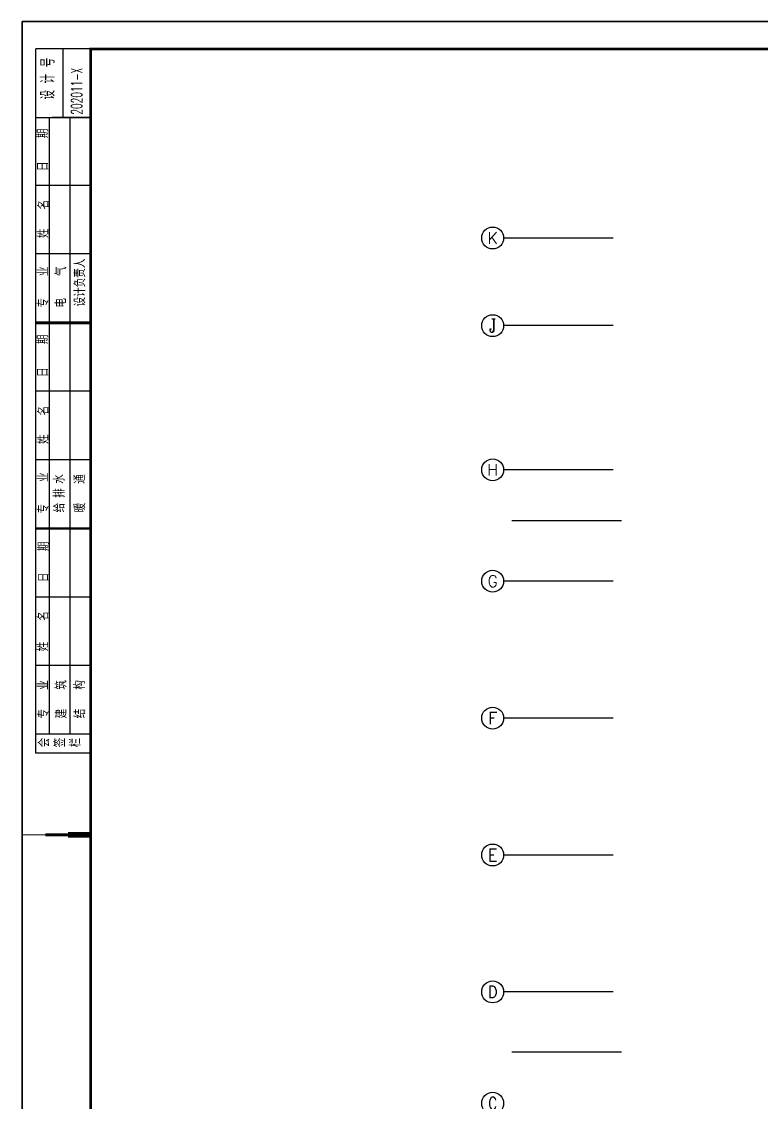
# Model space of a CAD drawing. Extents: x -55438775289 to -98440, y -7665632576 to 9496667396.
# Drawn here: x -234616 to -194116, y 7930 to 67135 of the extents above; entities that cross this region are included whole.
import ezdxf
from ezdxf.enums import TextEntityAlignment as Align

# ---------------------------------------------------------------- set-up
doc = ezdxf.new("R2010")
doc.units = 0
doc.header["$LTSCALE"] = 1000
doc.layers.get('0').update_dxf_attribs({"linetype": 'CONTINUOUS'})
for name, color, linetype in [('0AR', 8, 'CONTINUOUS'), ('FRAME', 7, 'CONTINUOUS'), ('行政综合楼底图$0$AXIS', 8, 'CONTINUOUS'), ('行政综合楼底图$0$AXIS_TEXT', 8, 'CONTINUOUS')]:
    doc.layers.add(name, color=color, linetype=linetype)
doc.styles.add('FRAME-3', font='romans.shx', dxfattribs={"width": 0.7, "bigfont": 'hztxt.shx'})
doc.styles.add('行政综合楼底图$0$_TCH_AXIS', font='COMPLEX', dxfattribs={"bigfont": 'GBCBIG'})
doc.styles.add('行政综合楼底图$0$COMPLEX', font='COMPLEX')

# ---------------------------------------------------------------- blocks, each defined once
blk = doc.blocks.new('行政综合楼底图$0$_AXISO')
blk.add_circle((0, 0), 0.5)
at = {"layer": '行政综合楼底图$0$AXIS_TEXT', "style": '行政综合楼底图$0$COMPLEX', "width": 1.041667}
blk.add_attdef('A', text='', height=0.56, dxfattribs=at).set_placement((-0.25, -0.28), (0.25, -0.28), align=Align.FIT)
blk = doc.blocks.new('行政综合楼底图')
at = {"layer": '行政综合楼底图$0$AXIS'}
for p, q in [((-867630, -160865), (-873630, -160865)), ((-867630, -165665), (-873630, -165665)), ((-867630, -173565), (-873630, -173565)), ((-867180, -176365), (-873180, -176365)), ((-867630, -179665), (-873630, -179665)), ((-867630, -187165), (-873630, -187165)), ((-867630, -194665), (-873630, -194665)), ((-867630, -202165), (-873630, -202165)), ((-867180, -205465), (-873180, -205465))]:
    blk.add_line(p, q, dxfattribs=at)
ref = blk.add_blockref('行政综合楼底图$0$_AXISO', (-874230, -160865), dxfattribs=dict(at, xscale=1200, yscale=1200, zscale=1200))
ref.add_attrib('A', 'K', dxfattribs={"layer": '行政综合楼底图$0$AXIS_TEXT', "height": 623, "style": '行政综合楼底图$0$_TCH_AXIS'}).set_placement((-874512, -161177), (-873948, -161177), align=Align.FIT)
ref = blk.add_blockref('行政综合楼底图$0$_AXISO', (-874230, -165665), dxfattribs=dict(at, xscale=1200, yscale=1200, zscale=1200))
ref.add_attrib('A', 'J', dxfattribs={"layer": '行政综合楼底图$0$AXIS_TEXT', "height": 744, "style": '行政综合楼底图$0$_TCH_AXIS'}).set_placement((-874425, -166037), (-874035, -166037), align=Align.FIT)
ref = blk.add_blockref('行政综合楼底图$0$_AXISO', (-874230, -173565), dxfattribs=dict(at, xscale=1200, yscale=1200, zscale=1200))
ref.add_attrib('A', 'H', dxfattribs={"layer": '行政综合楼底图$0$AXIS_TEXT', "height": 608, "style": '行政综合楼底图$0$_TCH_AXIS'}).set_placement((-874520, -173870), (-873940, -173870), align=Align.FIT)
ref = blk.add_blockref('行政综合楼底图$0$_AXISO', (-874230, -179665), dxfattribs=dict(at, xscale=1200, yscale=1200, zscale=1200))
ref.add_attrib('A', 'G', dxfattribs={"layer": '行政综合楼底图$0$AXIS_TEXT', "height": 638, "style": '行政综合楼底图$0$_TCH_AXIS'}).set_placement((-874503, -179984), (-873957, -179984), align=Align.FIT)
ref = blk.add_blockref('行政综合楼底图$0$_AXISO', (-874230, -187165), dxfattribs=dict(at, xscale=1200, yscale=1200, zscale=1200))
ref.add_attrib('A', 'F', dxfattribs={"layer": '行政综合楼底图$0$AXIS_TEXT', "height": 668, "style": '行政综合楼底图$0$_TCH_AXIS'}).set_placement((-874485, -187500), (-873975, -187500), align=Align.FIT)
ref = blk.add_blockref('行政综合楼底图$0$_AXISO', (-874230, -194665), dxfattribs=dict(at, xscale=1200, yscale=1200, zscale=1200))
ref.add_attrib('A', 'E', dxfattribs={"layer": '行政综合楼底图$0$AXIS_TEXT', "height": 668, "style": '行政综合楼底图$0$_TCH_AXIS'}).set_placement((-874485, -195000), (-873975, -195000), align=Align.FIT)
ref = blk.add_blockref('行政综合楼底图$0$_AXISO', (-874230, -202165), dxfattribs=dict(at, xscale=1200, yscale=1200, zscale=1200))
ref.add_attrib('A', 'D', dxfattribs={"layer": '行政综合楼底图$0$AXIS_TEXT', "height": 653, "style": '行政综合楼底图$0$_TCH_AXIS'}).set_placement((-874494, -202492), (-873966, -202492), align=Align.FIT)
ref = blk.add_blockref('行政综合楼底图$0$_AXISO', (-874230, -208265), dxfattribs=dict(at, xscale=1200, yscale=1200, zscale=1200))
ref.add_attrib('A', 'C', dxfattribs={"layer": '行政综合楼底图$0$AXIS_TEXT', "height": 684, "style": '行政综合楼底图$0$_TCH_AXIS'}).set_placement((-874474, -208607), (-873986, -208607), align=Align.FIT)
blk = doc.blocks.new('a1')
at = {"layer": 'FRAME'}
for p, q in [((32720, 182140), (32720, 184640)), ((34720, 184640), (32720, 184640)), ((33720, 182140), (33720, 184640)), ((32720, 158920), (32720, 182140)), ((32720, 182140), (34720, 182140)), ((33220, 174660), (33220, 182140)), ((34720, 182140), (33320, 182140)), ((33970, 174660), (33970, 182140)), ((34720, 179660), (32720, 179660)), ((34720, 177160), (32720, 177160)), ((34720, 174660), (32720, 174660)), ((32720, 174620), (34720, 174620)), ((34720, 174620), (32720, 174620)), ((33220, 167140), (33220, 174620)), ((33970, 167140), (33970, 174620)), ((34720, 172140), (32720, 172140)), ((34720, 169640), (32720, 169640)), ((34720, 167140), (32720, 167140)), ((34720, 167100), (32720, 167100)), ((33220, 159620), (33220, 167100)), ((33970, 159620), (33970, 167100)), ((34720, 164620), (32720, 164620)), ((34720, 162120), (32720, 162120)), ((34720, 159620), (32720, 159620)), ((34620, 158920), (32720, 158920)), ((34620, 158920), (33220, 158920)), ((34720, 158920), (33570, 158920))]:
    blk.add_line(p, q, dxfattribs=at)
blk.add_lwpolyline([(32220, 126240), (116320, 126240), (116320, 185640), (32220, 185640)], close=True, dxfattribs=at)
at = {"layer": 'FRAME', "const_width": 100}
blk.add_lwpolyline([(34720, 127240), (115320, 127240), (115320, 184640), (34720, 184640)], close=True, dxfattribs=at)
at = {"layer": 'FRAME'}
for points, const_width in [([(32220, 155940), (34720, 155940)], 35), ([(34720, 155940), (33070, 155940)], 100), ([(34720, 155940), (33895, 155940)], 200)]:
    blk.add_lwpolyline(points, dxfattribs=dict(at, const_width=const_width))
at = {"layer": 'FRAME', "style": 'FRAME-3'}
for s, height, width, p in [('设 计 号', 500, 0.7, (33409, 182793)), ('202011-X', 400, 0.6, (34411, 182245)), ('期', 400, 0.7, (33175, 181378)), ('日', 400, 0.7, (33178, 180182)), ('名', 400, 0.7, (33201, 178779)), ('姓', 400, 0.7, (33189, 177734)), ('业', 400, 0.7, (33183, 176347)), ('气', 400, 0.7, (33836, 176349)), ('设计负责人', 400, 0.7, (34526, 175237)), ('专', 400, 0.7, (33189, 175197)), ('电', 400, 0.7, (33832, 175197)), ('期', 400, 0.7, (33175, 173858)), ('日', 400, 0.7, (33178, 172662)), ('名', 400, 0.7, (33201, 171259)), ('姓', 400, 0.7, (33189, 170214)), ('业', 400, 0.7, (33183, 168827)), ('水', 400, 0.7, (33771, 168760)), ('通', 400, 0.7, (34521, 168760)), ('排', 400, 0.7, (33776, 168245)), ('专', 400, 0.7, (33189, 167677)), ('给', 400, 0.7, (33776, 167717)), ('暖', 400, 0.7, (34526, 167717)), ('期', 400, 0.7, (33200, 166299)), ('日', 400, 0.7, (33203, 165168)), ('名', 400, 0.7, (33194, 163759)), ('姓', 400, 0.7, (33183, 162643)), ('业', 400, 0.7, (33192, 161237)), ('筑', 400, 0.7, (33843, 161240)), ('构', 400, 0.7, (34521, 161240)), ('专', 400, 0.7, (33197, 160192)), ('建', 400, 0.7, (33848, 160192)), ('结', 400, 0.7, (34526, 160197)), ('会', 400, 0.7, (33222, 159136)), ('签', 400, 0.7, (33797, 159136)), ('栏', 400, 0.7, (34361, 159136))]:
    blk.add_text(s, height=height, rotation=90, dxfattribs=dict(at, width=width)).set_placement(p)
blk = doc.blocks.new('打印框')
at = {"layer": 'FRAME'}
blk.add_lwpolyline([(-894711, 340006), (-810611, 340006), (-810611, 280606), (-894711, 280606)], close=True, dxfattribs=at)

msp = doc.modelspace()

# ---------------------------------------------------------------- block references
at = {"layer": '0AR'}
msp.add_blockref('行政综合楼底图', (665403, 216146), dxfattribs=at)

# ---------------------------------------------------------------- next in the draw order: block references
at = {"layer": 'FRAME', "xscale": 1.5, "yscale": 1.5, "zscale": 1.5}
for name, p in [('a1', (-282920, -211325)), ('打印框', (1107477, -442874))]:
    msp.add_blockref(name, p, dxfattribs=at)

doc.saveas('drawing.dxf')
